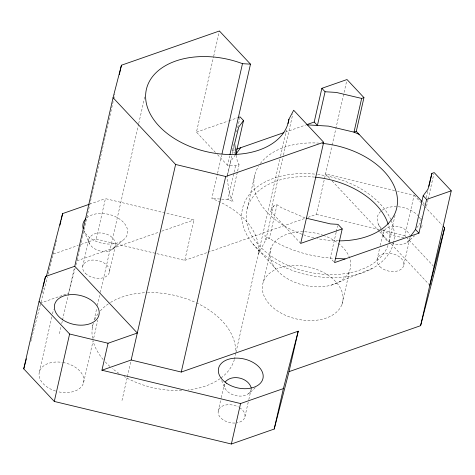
<?xml version="1.0" encoding="UTF-8"?>
<svg xmlns="http://www.w3.org/2000/svg" width="475" height="475" viewBox="0 0 475 475"><rect width="100%" height="100%" fill="white"/><g stroke="black" fill="none" stroke-linecap="round" stroke-linejoin="round"><path stroke-width="0.36" stroke-dasharray="2.38 1.78" d="M89.466 243.8L88.671 241.389L88.795 239.032C94.097 227.953 116.108 233.065 115.556 245.462C110.61 255.277 94.525 252.142 89.466 243.8L84.218 231.331M255.318 387.653C251.103 391.887 246.192 396.815 239.679 396.079C237.049 396.126 234.513 395.319 232.067 394.452C227.905 392.599 223.393 388.716 224.313 383.693M251.198 387.766L251.073 390.123L250.034 392.255L248.158 394.03M390.919 242.957C386.757 241.104 382.244 237.221 383.165 232.192C388.223 222.098 405.834 225.542 409.658 235.143M410.05 236.271L409.925 238.628C407.247 245.355 398.139 245.587 392.279 243.396M48.224 274.14L56.537 240.326M39.33 371.984L51.882 316.742M52.529 313.874L53.509 309.569M59.434 333.705L61.073 326.479M61.732 323.588L62.385 320.702M62.552 319.978L74.433 267.692M77.182 260.057L79.147 251.394M79.313 250.675L82.098 238.408M82.264 237.684L113.573 99.857M113.739 99.133L114.885 94.086M82.668 266.481L88.795 239.507M81.047 244.399L96.241 239.091L105.432 198.633L163.744 212.646M92.304 327.845L93.284 323.517M94.109 319.907L96.728 308.358M97.387 305.473L99.685 295.367M100.338 292.481L138.546 124.313M138.706 123.589L144.94 96.164M83.6 382.624L93.052 341.014M93.706 338.147L97.785 320.215M109.428 271.961L115.556 244.987M121.98 400.473L127.235 377.352M127.395 376.628L131.005 360.733M215.484 152.469L196.442 132.139L213.513 57M213.679 56.276L219.42 30.988M96.241 239.091L184.787 260.377L193.978 219.913L164.463 212.818M305.021 217.894L281.503 207.812L277.008 204.79L273.505 206.013L265.846 239.732L258.287 254.101A72.859 47.417 12.8 0 0 211.838 198.532L217.408 174.01M217.574 173.286L221.671 155.26M236.372 155.266L237.245 161.102L239.079 164.564L235.529 165.799L227.513 165.306L229.645 155.919M235.357 153.746L232.417 150.611L233.884 144.157M236.657 131.961L237.47 128.375M237.637 127.656L239.756 118.328M227.448 175.156L226.961 177.306L229.585 194.821L233.249 201.738L227.875 199.5L211.838 198.532M227.614 174.438L232.18 154.351M232.34 153.633L233.967 146.46M235.529 165.799L227.875 199.5L231.42 198.259L237.447 171.73M237.613 171.012L239.079 164.564M247.178 208.567L254.843 174.853M218.185 411.142L221.089 398.365M221.249 397.652L224.313 384.168M235.802 353.085L235.309 355.253A72.859 47.417 12.8 0 1 234.579 358.821M235.968 352.367L280.41 156.744M280.571 156.02L286.473 130.055M300.687 243.414L270.679 211.387L283.32 155.758M283.486 155.034L292.843 113.852M277.008 204.79L269.349 238.503L265.846 239.732L264.86 235.481C285.036 249.339 309.617 256.999 333.996 258.293M263.441 281.604L271.1 247.885M244.946 416.617L248.657 400.294M248.817 399.582L251.073 389.642M307.966 217.342L316.368 214.409L331.942 145.843M332.108 145.118L346.679 80.982M336.175 232.245L330.309 258.073L333.622 261.606M336.336 231.527L337.642 225.791M341.952 304.457A40.987 26.671 12.8 0 0 291.341 265.608A40.987 26.671 12.8 0 0 274.799 309.023A40.987 26.671 12.8 0 0 341.952 304.457L349.612 270.738M377.037 259.647L379.62 248.288M380.261 245.45L383.165 232.673M395.046 215.359L388.853 242.624A72.859 47.417 12.8 0 0 388.324 224.77M405.911 236.758L404.908 235.689L414.105 195.231L397.545 191.253M403.798 265.121L409.925 238.147M426.36 197.719L427.827 191.283M426.544 206.221L428.011 199.779M428.171 199.067L433.859 174.028M227.299 175.958L231.064 160.787L235.843 154.268M420.808 220.887L421.836 216.725M42.15 292.76L43.439 287.767M30.798 341.584L31.35 339.435M31.54 338.717L40.808 302.842M40.993 302.124L47.482 277.008M75.192 267.835L68.626 293.247L40.084 303.216M75.923 265.008L76.831 261.482M270.679 211.387L273.505 206.013M416.812 227.709L420.292 222.965M112.64 249.369L122.556 240.546M407.01 242.529L414.723 235.665M331.36 285.119L373.213 267.959M196.442 132.139L228.303 121.006M228.998 120.769L237.31 117.859M232.417 150.611L234.472 149.892M285.332 132.127L305.591 125.05M89.543 204.179L105.432 198.633M53.42 254.054L78.28 245.367M77.015 260.775L158.959 232.15M161.761 231.171L193.978 219.913M184.787 260.377L207.183 252.552M207.884 252.308L305.164 218.322M394.666 190.558L325.559 173.945L330.113 178.808M316.368 214.409L379.715 229.633M382.595 230.328L404.908 235.689M422.952 202.498L423.967 203.585L424.288 205.734M414.105 195.231L424.116 205.918M424.614 206.453L442.13 225.15M406.41 237.292L433.443 266.148M332.138 180.969L379.198 231.206M379.703 231.747L389.316 242.007M391.341 244.168L429.804 285.22M217.491 154.607L227.513 165.306M252.831 243.812L275.844 268.957M378.587 224.491L380.796 229.74M381.075 230.399L383.836 236.96M221.671 380.582L224.984 388.455M338.253 243.319A40.987 26.671 12.8 0 1 327.429 286.021A40.987 26.671 12.8 0 1 270.038 255.877A40.987 26.671 12.8 0 1 322.608 235.101M323.285 235.333A40.987 26.671 12.8 0 1 337.707 242.903M393.454 242.98A77.413 50.38 12.8 0 1 310.905 275.571A77.413 50.38 12.8 0 1 241.751 214.029A77.413 50.38 12.8 0 1 316.249 174.272M317.662 174.444A77.413 50.38 12.8 0 1 390.699 219.337M391.252 220.614A77.413 50.38 12.8 0 1 393.615 242.262M234.383 359.527A72.859 47.417 12.8 0 1 220.673 378.219M220.097 378.64A72.859 47.417 12.8 0 1 188.136 389.928M181.634 390.432A72.859 47.417 12.8 0 1 124.028 376.503M119.071 373.451A72.859 47.417 12.8 0 1 112.094 368.303M109.968 366.492A72.859 47.417 12.8 0 1 105.201 361.843M103.194 359.587A72.859 47.417 12.8 0 1 92.987 340.486M92.536 338.36A72.859 47.417 12.8 0 1 93.231 323.576M94.768 319.432A72.859 47.417 12.8 0 1 98.485 313.179M100.338 310.899A72.859 47.417 12.8 0 1 109.933 302.83M110.568 302.438A72.859 47.417 12.8 0 1 146.71 292.642M147.44 292.618A72.859 47.417 12.8 0 1 195.748 302.563M196.424 302.878A72.859 47.417 12.8 0 1 235.612 351.815M387.992 245.403A72.859 47.417 12.8 0 1 308.257 272.003A72.859 47.417 12.8 0 1 246.27 214.219A72.859 47.417 12.8 0 1 314.735 177.122M338.491 240.849A72.859 47.417 12.8 0 1 317.371 238.592M313.809 237.797A72.859 47.417 12.8 0 1 258.626 166.048M260.324 163.548A72.859 47.417 12.8 0 1 318.808 143.118M422.037 225.328A22.77 14.82 12.8 0 1 421.07 229.069M403.934 237.227A22.77 14.82 12.8 0 1 382.696 229.639M381.336 228.309A22.77 14.82 12.8 0 1 381.692 210.573M382.292 210.14A22.77 14.82 12.8 0 1 417.887 215.537M419.229 217.134A22.77 14.82 12.8 0 1 420.636 219.355M239.578 407.657A13.662 8.888 12.8 0 1 236.93 422.839M234.929 423.047A13.662 8.888 12.8 0 1 218.227 410.911A13.662 8.888 12.8 0 1 238.402 406.986M86.747 217.871A22.77 14.82 12.8 0 1 121.879 220.804A22.77 14.82 12.8 0 1 116.06 243.319A22.77 14.82 12.8 0 1 83.612 230.007M62.991 362.502A22.77 14.82 12.8 0 1 83.754 381.918A22.77 14.82 12.8 0 1 57.76 391.655M55.611 391.062A22.77 14.82 12.8 0 1 39.271 372.222A22.77 14.82 12.8 0 1 62.255 362.383M379.875 266.647A13.662 8.888 12.8 0 0 402.942 267.3A13.662 8.888 12.8 0 0 388.431 253.211A13.662 8.888 12.8 0 0 379.875 266.647M85.506 273.481A13.662 8.888 12.8 0 0 108.573 274.134A13.662 8.888 12.8 0 0 94.062 260.045A13.662 8.888 12.8 0 0 85.506 273.481"/><path stroke-width="0.71" d="M74.753 266.273L137.299 333.034L108.057 343.253L101.929 370.227L131.171 360.008L181.26 372.05L298.223 331.188L289.026 371.652L274.194 429.05L231.373 444.012L54.281 401.44L23.75 368.849L39.069 301.417L45.511 276.486L74.753 266.273L113.056 97.69L121.446 65.218L219.42 30.988L250.491 64.161L229.977 154.47M43.255 286.425L45.511 276.486M59.987 225.15L60.966 220.816M61.299 219.373L62.611 213.59L88.855 204.422M119.314 74.599L121.446 65.218M54.281 401.44L69.605 334.008L39.069 301.417M131.171 360.008L175.602 164.457L113.056 97.69M221.997 153.817L242.482 63.668L250.491 64.161M181.26 372.05L225.69 176.498L323.665 142.268L293.663 110.242L288.931 119.237L287.945 123.565M238.005 117.622L240.083 116.892L243.503 120.549L235.843 154.268L240.623 147.743M231.373 444.012L240.564 403.548L283.385 388.592L298.223 331.188M321.866 88.32L325.072 91.752L317.413 125.471L314.201 122.039L321.866 88.32L347.005 79.539L363.951 97.624L356.286 131.343L421.937 201.418M323.665 142.268L300.687 243.414L342.226 228.902L337.968 224.354L330.475 223.909L306.434 218.227M274.194 429.05L283.385 388.592M363.951 97.624L361.653 98.426L353.994 132.145L359.082 134.324M342.226 228.902L334.566 262.622L418.938 233.148L426.598 199.429L423.172 195.771L427.951 189.252L431.888 173.399L434.186 172.597L451.25 190.813L420.607 325.684L289.026 371.652M410.733 236.01L415.512 229.49L423.172 195.771M428.961 186.277L431.888 173.399M443.133 226.219L444.636 227.822L435.444 268.28L420.607 325.684M46.39 276.355L62.611 213.59M23.75 368.849L26.345 358.803M429.804 285.22L444.636 227.822M225.162 381.995C231.972 373.938 248.235 377.684 251.198 387.766M243.503 120.549L238.729 127.074L234.62 143.593L236.152 153.805M236.52 149.18L283.937 132.614M306.951 124.575L314.201 122.039M356.286 131.343L353.994 132.145L328.54 126.13L306.987 124.848M426.598 199.429L451.25 190.813M325.072 91.752L336.199 92.417L361.653 98.426M335.475 258.376L345.064 258.952M175.602 164.457L225.69 176.498M69.605 334.008L108.057 343.253M101.929 370.227L240.564 403.548M415.512 229.49L418.938 233.148M288.931 119.237A72.859 47.417 12.8 0 1 204.446 151.181A72.859 47.417 12.8 0 1 148.188 83.873A72.859 47.417 12.8 0 1 242.482 63.668M315.453 177.193A72.859 47.417 12.8 0 1 388.111 224.093M322.394 143.403A72.859 47.417 12.8 0 1 397.005 195.368A72.859 47.417 12.8 0 1 339.233 240.855M83.167 228.665A22.77 14.82 12.8 0 1 85.702 218.856M226.48 383.188A22.77 14.82 12.8 0 0 262.895 378.741A22.77 14.82 12.8 0 0 232.898 358.334A22.77 14.82 12.8 0 0 226.48 383.188M62.504 319.639A22.77 14.82 12.8 0 0 98.925 315.192A22.77 14.82 12.8 0 0 68.928 294.779A22.77 14.82 12.8 0 0 62.504 319.639"/></g></svg>
